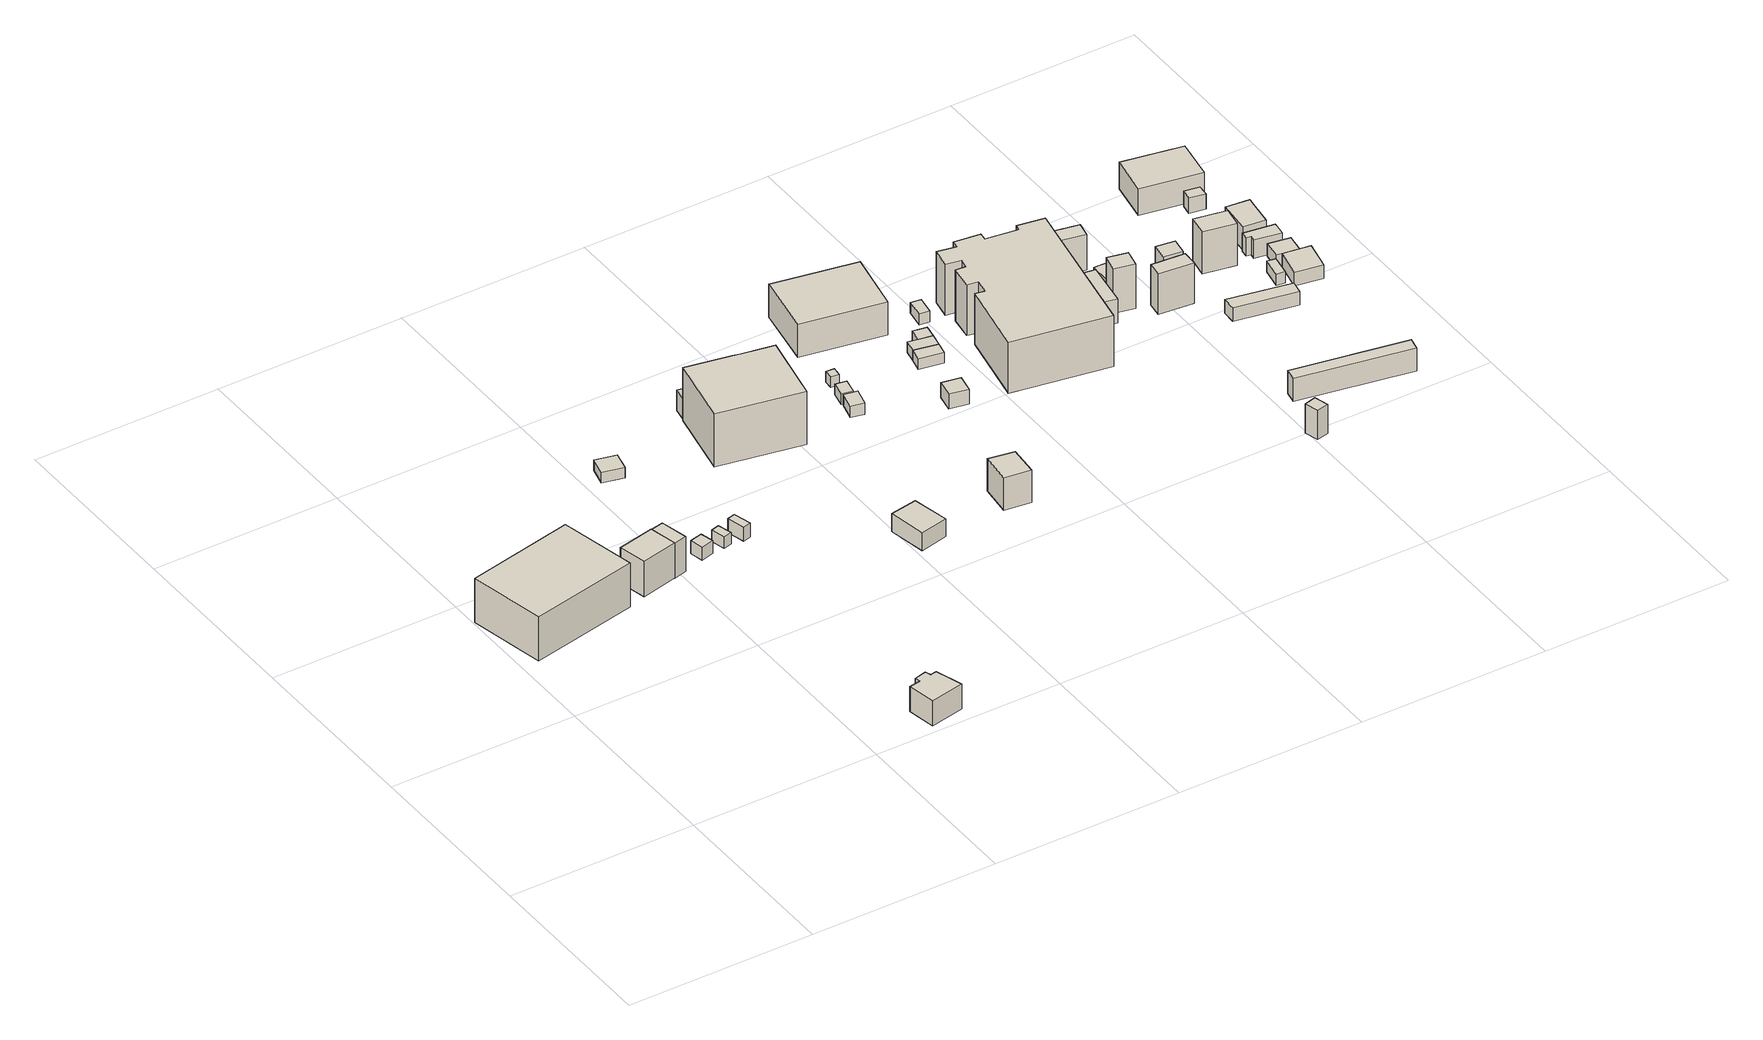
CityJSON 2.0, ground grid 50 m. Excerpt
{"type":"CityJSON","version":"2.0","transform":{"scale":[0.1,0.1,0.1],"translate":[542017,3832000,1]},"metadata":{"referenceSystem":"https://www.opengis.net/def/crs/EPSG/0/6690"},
"CityObjects":{
"building1":{"type":"Building","attributes":{"計測周辺長":100.71,"1/2500図郭":85,"区名":"大正区","町丁目名称":"船町２丁目","街区番号":1,"class":"3002","usage":"441","measuredHeight":12.6,"storeysAboveGround":3,"BuildingDetailAttribute.buildingRoofEdgeArea":615.66,"BuildingDetailAttribute.buildingStructureType":"603","BuildingDetailAttribute.buildingStructureOrgType":"3","BuildingDetailAttribute.detailedUsage":"1520","BuildingDetailAttribute.specifiedBuildingCoverageRate":0.6,"BuildingDetailAttribute.surveyYear":2017,"BuildingTsunamiRiskAttribute.description":"1","BuildingTsunamiRiskAttribute.rank":"2","BuildingTsunamiRiskAttribute.depth":0.95,"BuildingHighTideRiskAttribute.description":"1","BuildingHighTideRiskAttribute.rank":"3","BuildingHighTideRiskAttribute.depth":3.86,"BuildingIDAttribute.prefecture":"27","BuildingIDAttribute.city":"27108"},"geometry":[{"type":"Solid","lod":"1","boundaries":[[[[0,1,2,3]],[[2,4,5,3]],[[1,6,4,2]],[[0,7,6,1]],[[3,5,7,0]],[[4,6,7,5]]]]}]},
"building2":{"type":"Building","attributes":{"計測周辺長":43.49,"1/2500図郭":85,"区名":"大正区","町丁目名称":"船町２丁目","街区番号":1,"class":"3002","usage":"441","measuredHeight":10.1,"storeysAboveGround":3,"BuildingDetailAttribute.buildingRoofEdgeArea":110.5,"BuildingDetailAttribute.buildingStructureType":"610","BuildingDetailAttribute.buildingStructureOrgType":"2","BuildingDetailAttribute.detailedUsage":"1520","BuildingDetailAttribute.specifiedBuildingCoverageRate":0.6,"BuildingDetailAttribute.surveyYear":2017,"BuildingTsunamiRiskAttribute.description":"1","BuildingTsunamiRiskAttribute.rank":"2","BuildingTsunamiRiskAttribute.depth":0.9,"BuildingHighTideRiskAttribute.description":"1","BuildingHighTideRiskAttribute.rank":"3","BuildingHighTideRiskAttribute.depth":3.8,"BuildingIDAttribute.prefecture":"27","BuildingIDAttribute.city":"27108"},"geometry":[{"type":"Solid","lod":"1","boundaries":[[[[8,9,10,11]],[[10,12,13,11]],[[9,14,12,10]],[[8,15,14,9]],[[11,13,15,8]],[[12,14,15,13]]]]}]},
"building3":{"type":"Building","attributes":{"計測周辺長":35.86,"1/2500図郭":85,"区名":"大正区","町丁目名称":"船町２丁目","街区番号":1,"class":"3001","usage":"441","measuredHeight":7,"storeysAboveGround":2,"BuildingDetailAttribute.buildingRoofEdgeArea":72.75,"BuildingDetailAttribute.buildingStructureType":"610","BuildingDetailAttribute.buildingStructureOrgType":"2","BuildingDetailAttribute.detailedUsage":"1520","BuildingDetailAttribute.specifiedBuildingCoverageRate":0.6,"BuildingDetailAttribute.surveyYear":2017,"BuildingTsunamiRiskAttribute.description":"1","BuildingTsunamiRiskAttribute.rank":"2","BuildingTsunamiRiskAttribute.depth":0.69,"BuildingHighTideRiskAttribute.description":"1","BuildingHighTideRiskAttribute.rank":"3","BuildingHighTideRiskAttribute.depth":3.59,"BuildingIDAttribute.prefecture":"27","BuildingIDAttribute.city":"27108"},"geometry":[{"type":"Solid","lod":"1","boundaries":[[[[16,17,18,19,20,21,22,23]],[[22,24,25,23]],[[21,26,24,22]],[[20,27,26,21]],[[19,28,27,20]],[[18,29,28,19]],[[17,30,29,18]],[[16,31,30,17]],[[23,25,31,16]],[[24,26,27,28,29,30,31,25]]]]}]},
"building4":{"type":"Building","attributes":{"計測周辺長":43.49,"1/2500図郭":85,"区名":"大正区","町丁目名称":"船町２丁目","街区番号":1,"class":"3002","usage":"441","measuredHeight":10,"storeysAboveGround":3,"BuildingDetailAttribute.buildingRoofEdgeArea":110.5,"BuildingDetailAttribute.buildingStructureType":"610","BuildingDetailAttribute.buildingStructureOrgType":"2","BuildingDetailAttribute.detailedUsage":"1520","BuildingDetailAttribute.specifiedBuildingCoverageRate":0.6,"BuildingDetailAttribute.surveyYear":2017,"BuildingTsunamiRiskAttribute.description":"1","BuildingTsunamiRiskAttribute.rank":"2","BuildingTsunamiRiskAttribute.depth":0.9,"BuildingHighTideRiskAttribute.description":"1","BuildingHighTideRiskAttribute.rank":"3","BuildingHighTideRiskAttribute.depth":3.8,"BuildingIDAttribute.prefecture":"27","BuildingIDAttribute.city":"27108"},"geometry":[{"type":"Solid","lod":"1","boundaries":[[[[32,33,34,35]],[[34,36,37,35]],[[33,38,36,34]],[[32,39,38,33]],[[35,37,39,32]],[[36,38,39,37]]]]}]},
"building5":{"type":"Building","attributes":{"class":"3001","measuredHeight":3.8,"BuildingDetailAttribute.specifiedBuildingCoverageRate":0.6,"BuildingDetailAttribute.surveyYear":2017,"BuildingTsunamiRiskAttribute.description":"1","BuildingTsunamiRiskAttribute.rank":"2","BuildingTsunamiRiskAttribute.depth":0.94,"BuildingHighTideRiskAttribute.description":"1","BuildingHighTideRiskAttribute.rank":"3","BuildingHighTideRiskAttribute.depth":3.84,"BuildingIDAttribute.prefecture":"27","BuildingIDAttribute.city":"27108"},"geometry":[{"type":"Solid","lod":"1","boundaries":[[[[40,41,42,43]],[[42,44,45,43]],[[41,46,44,42]],[[40,47,46,41]],[[43,45,47,40]],[[44,46,47,45]]]]}]},
"building6":{"type":"Building","attributes":{"class":"3001","measuredHeight":3.2,"BuildingDetailAttribute.specifiedBuildingCoverageRate":0.6,"BuildingDetailAttribute.surveyYear":2017,"BuildingTsunamiRiskAttribute.description":"1","BuildingTsunamiRiskAttribute.rank":"2","BuildingTsunamiRiskAttribute.depth":1.52,"BuildingHighTideRiskAttribute.description":"1","BuildingHighTideRiskAttribute.rank":"3","BuildingHighTideRiskAttribute.depth":4.42,"BuildingIDAttribute.prefecture":"27","BuildingIDAttribute.city":"27108"},"geometry":[{"type":"Solid","lod":"1","boundaries":[[[[48,49,50,51]],[[50,52,53,51]],[[49,54,52,50]],[[48,55,54,49]],[[51,53,55,48]],[[52,54,55,53]]]]}]},
"building7":{"type":"Building","attributes":{"計測周辺長":21.81,"1/2500図郭":85,"区名":"大正区","町丁目名称":"船町１丁目","街区番号":3,"class":"3001","usage":"441","storeysAboveGround":1,"BuildingDetailAttribute.buildingRoofEdgeArea":29.64,"BuildingDetailAttribute.buildingStructureType":"610","BuildingDetailAttribute.buildingStructureOrgType":"2","BuildingDetailAttribute.detailedUsage":"1520","BuildingDetailAttribute.specifiedBuildingCoverageRate":0.6,"BuildingDetailAttribute.surveyYear":2017,"BuildingTsunamiRiskAttribute.description":"1","BuildingTsunamiRiskAttribute.rank":"2","BuildingTsunamiRiskAttribute.depth":1.57,"BuildingHighTideRiskAttribute.description":"1","BuildingHighTideRiskAttribute.rank":"3","BuildingHighTideRiskAttribute.depth":4.47,"BuildingIDAttribute.prefecture":"27","BuildingIDAttribute.city":"27108"},"geometry":[{"type":"Solid","lod":"1","boundaries":[[[[56,57,58,59]],[[58,60,61,59]],[[57,62,60,58]],[[56,63,62,57]],[[59,61,63,56]],[[60,62,63,61]]]]}]},
"building8":{"type":"Building","attributes":{"計測周辺長":14.38,"1/2500図郭":85,"区名":"大正区","町丁目名称":"船町２丁目","街区番号":1,"class":"3003","usage":"441","measuredHeight":4,"storeysAboveGround":2,"BuildingDetailAttribute.buildingRoofEdgeArea":11.02,"BuildingDetailAttribute.buildingStructureType":"610","BuildingDetailAttribute.buildingStructureOrgType":"2","BuildingDetailAttribute.detailedUsage":"1520","BuildingDetailAttribute.specifiedBuildingCoverageRate":0.6,"BuildingDetailAttribute.surveyYear":2017,"BuildingTsunamiRiskAttribute.description":"1","BuildingTsunamiRiskAttribute.rank":"2","BuildingTsunamiRiskAttribute.depth":1.78,"BuildingHighTideRiskAttribute.description":"1","BuildingHighTideRiskAttribute.rank":"3","BuildingHighTideRiskAttribute.depth":4.67,"BuildingIDAttribute.prefecture":"27","BuildingIDAttribute.city":"27108"},"geometry":[{"type":"Solid","lod":"1","boundaries":[[[[64,65,66,67]],[[66,68,69,67]],[[65,70,68,66]],[[64,71,70,65]],[[67,69,71,64]],[[68,70,71,69]]]]}]},
"building9":{"type":"Building","attributes":{"計測周辺長":35.11,"1/2500図郭":85,"区名":"大正区","町丁目名称":"船町２丁目","街区番号":1,"class":"3001","usage":"441","measuredHeight":5,"storeysAboveGround":1,"BuildingDetailAttribute.buildingRoofEdgeArea":75.41,"BuildingDetailAttribute.buildingStructureType":"610","BuildingDetailAttribute.buildingStructureOrgType":"2","BuildingDetailAttribute.detailedUsage":"1520","BuildingDetailAttribute.specifiedBuildingCoverageRate":0.6,"BuildingDetailAttribute.surveyYear":2017,"BuildingTsunamiRiskAttribute.description":"1","BuildingTsunamiRiskAttribute.rank":"2","BuildingTsunamiRiskAttribute.depth":0.79,"BuildingHighTideRiskAttribute.description":"1","BuildingHighTideRiskAttribute.rank":"3","BuildingHighTideRiskAttribute.depth":3.69,"BuildingIDAttribute.prefecture":"27","BuildingIDAttribute.city":"27108"},"geometry":[{"type":"Solid","lod":"1","boundaries":[[[[72,73,74,75]],[[74,76,77,75]],[[73,78,76,74]],[[72,79,78,73]],[[75,77,79,72]],[[76,78,79,77]]]]}]},
"building10":{"type":"Building","attributes":{"計測周辺長":84.42,"1/2500図郭":85,"区名":"大正区","町丁目名称":"船町１丁目","街区番号":3,"class":"3002","usage":"441","measuredHeight":15.1,"storeysAboveGround":3,"BuildingDetailAttribute.buildingRoofEdgeArea":442.01,"BuildingDetailAttribute.buildingStructureType":"610","BuildingDetailAttribute.buildingStructureOrgType":"2","BuildingDetailAttribute.detailedUsage":"1520","BuildingDetailAttribute.specifiedBuildingCoverageRate":0.6,"BuildingDetailAttribute.surveyYear":2017,"BuildingTsunamiRiskAttribute.description":"1","BuildingTsunamiRiskAttribute.rank":"2","BuildingTsunamiRiskAttribute.depth":1.78,"BuildingHighTideRiskAttribute.description":"1","BuildingHighTideRiskAttribute.rank":"3","BuildingHighTideRiskAttribute.depth":4.69,"BuildingIDAttribute.prefecture":"27","BuildingIDAttribute.city":"27108"},"geometry":[{"type":"Solid","lod":"1","boundaries":[[[[80,81,82,83,84,85,86]],[[85,87,88,86]],[[84,89,87,85]],[[83,90,89,84]],[[82,91,90,83]],[[81,92,91,82]],[[80,93,92,81]],[[86,88,93,80]],[[87,89,90,91,92,93,88]]]]}]},
"building11":{"type":"Building","attributes":{"class":"3001","measuredHeight":5.9,"BuildingDetailAttribute.specifiedBuildingCoverageRate":0.6,"BuildingDetailAttribute.surveyYear":2017,"BuildingTsunamiRiskAttribute.description":"1","BuildingTsunamiRiskAttribute.rank":"2","BuildingTsunamiRiskAttribute.depth":1.78,"BuildingHighTideRiskAttribute.description":"1","BuildingHighTideRiskAttribute.rank":"3","BuildingHighTideRiskAttribute.depth":4.69,"BuildingIDAttribute.prefecture":"27","BuildingIDAttribute.city":"27108"},"geometry":[{"type":"Solid","lod":"1","boundaries":[[[[94,95,96,97]],[[96,98,99,97]],[[95,100,98,96]],[[94,101,100,95]],[[97,99,101,94]],[[98,100,101,99]]]]}]},
"building12":{"type":"Building","attributes":{"class":"3001","measuredHeight":11.5,"BuildingDetailAttribute.specifiedBuildingCoverageRate":0.6,"BuildingDetailAttribute.surveyYear":2017,"BuildingTsunamiRiskAttribute.description":"1","BuildingTsunamiRiskAttribute.rank":"2","BuildingTsunamiRiskAttribute.depth":1.71,"BuildingHighTideRiskAttribute.description":"1","BuildingHighTideRiskAttribute.rank":"3","BuildingHighTideRiskAttribute.depth":4.61,"BuildingIDAttribute.prefecture":"27","BuildingIDAttribute.city":"27108"},"geometry":[{"type":"Solid","lod":"1","boundaries":[[[[102,103,104,105]],[[104,106,107,105]],[[103,108,106,104]],[[102,109,108,103]],[[105,107,109,102]],[[106,108,109,107]]]]}]},
"building13":{"type":"Building","attributes":{"計測周辺長":30.28,"1/2500図郭":85,"区名":"大正区","町丁目名称":"船町２丁目","街区番号":1,"class":"3001","usage":"441","measuredHeight":9.2,"storeysAboveGround":1,"BuildingDetailAttribute.buildingRoofEdgeArea":56.84,"BuildingDetailAttribute.buildingStructureType":"610","BuildingDetailAttribute.buildingStructureOrgType":"2","BuildingDetailAttribute.detailedUsage":"1520","BuildingDetailAttribute.specifiedBuildingCoverageRate":0.6,"BuildingDetailAttribute.surveyYear":2017,"BuildingTsunamiRiskAttribute.description":"1","BuildingTsunamiRiskAttribute.rank":"2","BuildingTsunamiRiskAttribute.depth":1,"BuildingHighTideRiskAttribute.description":"1","BuildingHighTideRiskAttribute.rank":"3","BuildingHighTideRiskAttribute.depth":3.85,"BuildingIDAttribute.prefecture":"27","BuildingIDAttribute.city":"27108"},"geometry":[{"type":"Solid","lod":"1","boundaries":[[[[110,111,112,113]],[[112,114,115,113]],[[111,116,114,112]],[[110,117,116,111]],[[113,115,117,110]],[[114,116,117,115]]]]}]},
"building14":{"type":"Building","attributes":{"計測周辺長":16.98,"1/2500図郭":85,"区名":"大正区","町丁目名称":"船町１丁目","街区番号":3,"class":"3001","usage":"441","measuredHeight":3.2,"storeysAboveGround":1,"BuildingDetailAttribute.buildingRoofEdgeArea":17.56,"BuildingDetailAttribute.buildingStructureType":"610","BuildingDetailAttribute.buildingStructureOrgType":"2","BuildingDetailAttribute.detailedUsage":"1520","BuildingDetailAttribute.specifiedBuildingCoverageRate":0.6,"BuildingDetailAttribute.surveyYear":2017,"BuildingTsunamiRiskAttribute.description":"1","BuildingTsunamiRiskAttribute.rank":"2","BuildingTsunamiRiskAttribute.depth":1.56,"BuildingHighTideRiskAttribute.description":"1","BuildingHighTideRiskAttribute.rank":"3","BuildingHighTideRiskAttribute.depth":4.46,"BuildingIDAttribute.prefecture":"27","BuildingIDAttribute.city":"27108"},"geometry":[{"type":"Solid","lod":"1","boundaries":[[[[118,119,120,121]],[[120,122,123,121]],[[119,124,122,120]],[[118,125,124,119]],[[121,123,125,118]],[[122,124,125,123]]]]}]},
"building15":{"type":"Building","attributes":{"計測周辺長":14.22,"1/2500図郭":85,"区名":"大正区","町丁目名称":"船町１丁目","街区番号":3,"class":"3001","usage":"441","storeysAboveGround":1,"BuildingDetailAttribute.buildingRoofEdgeArea":12.38,"BuildingDetailAttribute.buildingStructureType":"610","BuildingDetailAttribute.buildingStructureOrgType":"2","BuildingDetailAttribute.detailedUsage":"1520","BuildingDetailAttribute.specifiedBuildingCoverageRate":0.6,"BuildingDetailAttribute.surveyYear":2017,"BuildingTsunamiRiskAttribute.description":"1","BuildingTsunamiRiskAttribute.rank":"2","BuildingTsunamiRiskAttribute.depth":1.52,"BuildingHighTideRiskAttribute.description":"1","BuildingHighTideRiskAttribute.rank":"3","BuildingHighTideRiskAttribute.depth":4.42,"BuildingIDAttribute.prefecture":"27","BuildingIDAttribute.city":"27108"},"geometry":[{"type":"Solid","lod":"1","boundaries":[[[[126,127,128,129]],[[128,130,131,129]],[[127,132,130,128]],[[126,133,132,127]],[[129,131,133,126]],[[130,132,133,131]]]]}]},
"building16":{"type":"Building","attributes":{"class":"3001","BuildingDetailAttribute.specifiedBuildingCoverageRate":0.6,"BuildingDetailAttribute.surveyYear":2017,"BuildingTsunamiRiskAttribute.description":"1","BuildingTsunamiRiskAttribute.rank":"2","BuildingTsunamiRiskAttribute.depth":1.33,"BuildingHighTideRiskAttribute.description":"1","BuildingHighTideRiskAttribute.rank":"3","BuildingHighTideRiskAttribute.depth":4.22,"BuildingIDAttribute.prefecture":"27","BuildingIDAttribute.city":"27108"},"geometry":[{"type":"Solid","lod":"1","boundaries":[[[[134,135,136,137]],[[136,138,139,137]],[[135,140,138,136]],[[134,141,140,135]],[[137,139,141,134]],[[138,140,141,139]]]]}]},
"building17":{"type":"Building","attributes":{"計測周辺長":19.91,"1/2500図郭":85,"区名":"大正区","町丁目名称":"船町１丁目","街区番号":3,"class":"3001","usage":"441","measuredHeight":4.2,"storeysAboveGround":1,"BuildingDetailAttribute.buildingRoofEdgeArea":24.75,"BuildingDetailAttribute.buildingStructureType":"610","BuildingDetailAttribute.buildingStructureOrgType":"2","BuildingDetailAttribute.detailedUsage":"1520","BuildingDetailAttribute.specifiedBuildingCoverageRate":0.6,"BuildingDetailAttribute.surveyYear":2017,"BuildingTsunamiRiskAttribute.description":"1","BuildingTsunamiRiskAttribute.rank":"2","BuildingTsunamiRiskAttribute.depth":1.75,"BuildingHighTideRiskAttribute.description":"1","BuildingHighTideRiskAttribute.rank":"3","BuildingHighTideRiskAttribute.depth":4.65,"BuildingIDAttribute.prefecture":"27","BuildingIDAttribute.city":"27108"},"geometry":[{"type":"Solid","lod":"1","boundaries":[[[[142,143,144,145]],[[144,146,147,145]],[[143,148,146,144]],[[142,149,148,143]],[[145,147,149,142]],[[146,148,149,147]]]]}]},
"building18":{"type":"Building","attributes":{"計測周辺長":78.65,"1/2500図郭":85,"区名":"大正区","町丁目名称":"船町１丁目","街区番号":3,"class":"3001","usage":"441","measuredHeight":9.4,"storeysAboveGround":2,"BuildingDetailAttribute.buildingRoofEdgeArea":378.34,"BuildingDetailAttribute.buildingStructureType":"610","BuildingDetailAttribute.buildingStructureOrgType":"2","BuildingDetailAttribute.detailedUsage":"1520","BuildingDetailAttribute.specifiedBuildingCoverageRate":0.6,"BuildingDetailAttribute.surveyYear":2017,"BuildingTsunamiRiskAttribute.description":"1","BuildingTsunamiRiskAttribute.rank":"2","BuildingTsunamiRiskAttribute.depth":1.7,"BuildingHighTideRiskAttribute.description":"1","BuildingHighTideRiskAttribute.rank":"3","BuildingHighTideRiskAttribute.depth":4.59,"BuildingIDAttribute.prefecture":"27","BuildingIDAttribute.city":"27108"},"geometry":[{"type":"Solid","lod":"1","boundaries":[[[[150,151,152,153]],[[152,154,155,153]],[[151,156,154,152]],[[150,157,156,151]],[[153,155,157,150]],[[154,156,157,155]]]]}]},
"building19":{"type":"Building","attributes":{"計測周辺長":34.99,"1/2500図郭":85,"区名":"大正区","町丁目名称":"船町１丁目","街区番号":3,"class":"3001","usage":"441","storeysAboveGround":1,"BuildingDetailAttribute.buildingRoofEdgeArea":60.88,"BuildingDetailAttribute.buildingStructureType":"610","BuildingDetailAttribute.buildingStructureOrgType":"2","BuildingDetailAttribute.detailedUsage":"1520","BuildingDetailAttribute.specifiedBuildingCoverageRate":0.6,"BuildingDetailAttribute.surveyYear":2017,"BuildingTsunamiRiskAttribute.description":"1","BuildingTsunamiRiskAttribute.rank":"2","BuildingTsunamiRiskAttribute.depth":1.41,"BuildingHighTideRiskAttribute.description":"1","BuildingHighTideRiskAttribute.rank":"3","BuildingHighTideRiskAttribute.depth":4.3,"BuildingIDAttribute.prefecture":"27","BuildingIDAttribute.city":"27108"},"geometry":[{"type":"Solid","lod":"1","boundaries":[[[[158,159,160,161]],[[160,162,163,161]],[[159,164,162,160]],[[158,165,164,159]],[[161,163,165,158]],[[162,164,165,163]]]]}]},
"building20":{"type":"Building","attributes":{"計測周辺長":34.99,"1/2500図郭":85,"区名":"大正区","町丁目名称":"船町１丁目","街区番号":3,"class":"3001","usage":"441","storeysAboveGround":1,"BuildingDetailAttribute.buildingRoofEdgeArea":60.88,"BuildingDetailAttribute.buildingStructureType":"610","BuildingDetailAttribute.buildingStructureOrgType":"2","BuildingDetailAttribute.detailedUsage":"1520","BuildingDetailAttribute.specifiedBuildingCoverageRate":0.6,"BuildingDetailAttribute.surveyYear":2017,"BuildingTsunamiRiskAttribute.description":"1","BuildingTsunamiRiskAttribute.rank":"2","BuildingTsunamiRiskAttribute.depth":1.41,"BuildingHighTideRiskAttribute.description":"1","BuildingHighTideRiskAttribute.rank":"3","BuildingHighTideRiskAttribute.depth":4.3,"BuildingIDAttribute.prefecture":"27","BuildingIDAttribute.city":"27108"},"geometry":[{"type":"Solid","lod":"1","boundaries":[[[[158,161,166,167,168]],[[167,169,170,168]],[[166,171,169,167]],[[161,163,171,166]],[[158,165,163,161]],[[168,170,165,158]],[[169,171,163,165,170]]]]}]},
"building21":{"type":"Building","attributes":{"計測周辺長":34.99,"1/2500図郭":85,"区名":"大正区","町丁目名称":"船町１丁目","街区番号":3,"class":"3001","usage":"441","storeysAboveGround":1,"BuildingDetailAttribute.buildingRoofEdgeArea":60.88,"BuildingDetailAttribute.buildingStructureType":"610","BuildingDetailAttribute.buildingStructureOrgType":"2","BuildingDetailAttribute.detailedUsage":"1520","BuildingDetailAttribute.specifiedBuildingCoverageRate":0.6,"BuildingDetailAttribute.surveyYear":2017,"BuildingTsunamiRiskAttribute.description":"1","BuildingTsunamiRiskAttribute.rank":"2","BuildingTsunamiRiskAttribute.depth":1.41,"BuildingHighTideRiskAttribute.description":"1","BuildingHighTideRiskAttribute.rank":"3","BuildingHighTideRiskAttribute.depth":4.3,"BuildingIDAttribute.prefecture":"27","BuildingIDAttribute.city":"27108"},"geometry":[{"type":"Solid","lod":"1","boundaries":[[[[172,173,168,167]],[[168,170,169,167]],[[173,174,170,168]],[[172,175,174,173]],[[167,169,175,172]],[[170,174,175,169]]]]}]},
"building22":{"type":"Building","attributes":{"計測周辺長":15.36,"1/2500図郭":85,"区名":"大正区","町丁目名称":"船町１丁目","街区番号":3,"class":"3001","usage":"441","measuredHeight":3.1,"storeysAboveGround":1,"BuildingDetailAttribute.buildingRoofEdgeArea":13.55,"BuildingDetailAttribute.buildingStructureType":"610","BuildingDetailAttribute.buildingStructureOrgType":"2","BuildingDetailAttribute.detailedUsage":"1520","BuildingDetailAttribute.specifiedBuildingCoverageRate":0.6,"BuildingDetailAttribute.surveyYear":2017,"BuildingTsunamiRiskAttribute.description":"1","BuildingTsunamiRiskAttribute.rank":"2","BuildingTsunamiRiskAttribute.depth":1.55,"BuildingHighTideRiskAttribute.description":"1","BuildingHighTideRiskAttribute.rank":"3","BuildingHighTideRiskAttribute.depth":4.44,"BuildingIDAttribute.prefecture":"27","BuildingIDAttribute.city":"27108"},"geometry":[{"type":"Solid","lod":"1","boundaries":[[[[176,177,178,179]],[[178,180,181,179]],[[177,182,180,178]],[[176,183,182,177]],[[179,181,183,176]],[[180,182,183,181]]]]}]},
"building23":{"type":"Building","attributes":{"計測周辺長":151.18,"1/2500図郭":85,"区名":"大正区","町丁目名称":"船町１丁目","街区番号":3,"class":"3001","usage":"441","measuredHeight":14.5,"storeysAboveGround":3,"BuildingDetailAttribute.buildingRoofEdgeArea":1040.16,"BuildingDetailAttribute.buildingStructureType":"610","BuildingDetailAttribute.buildingStructureOrgType":"2","BuildingDetailAttribute.detailedUsage":"1520","BuildingDetailAttribute.specifiedBuildingCoverageRate":0.6,"BuildingDetailAttribute.surveyYear":2017,"BuildingTsunamiRiskAttribute.description":"1","BuildingTsunamiRiskAttribute.rank":"2","BuildingTsunamiRiskAttribute.depth":1.74,"BuildingHighTideRiskAttribute.description":"1","BuildingHighTideRiskAttribute.rank":"3","BuildingHighTideRiskAttribute.depth":4.72,"BuildingIDAttribute.prefecture":"27","BuildingIDAttribute.city":"27108"},"geometry":[{"type":"Solid","lod":"1","boundaries":[[[[184,185,186,187,188,189,190,191,192,193,194,195,196,197,198,199,200,201]],[[200,202,203,201]],[[199,204,202,200]],[[198,205,204,199]],[[197,206,205,198]],[[196,207,206,197]],[[195,208,207,196]],[[194,209,208,195]],[[193,210,209,194]],[[192,211,210,193]],[[191,212,211,192]],[[190,213,212,191]],[[189,214,213,190]],[[188,215,214,189]],[[187,216,215,188]],[[186,217,216,187]],[[185,218,217,186]],[[184,219,218,185]],[[201,203,219,184]],[[202,204,205,206,207,208,209,210,211,212,213,214,215,216,217,218,219,203]]]]}]},
"building24":{"type":"Building","attributes":{"計測周辺長":14.43,"1/2500図郭":85,"区名":"大正区","町丁目名称":"船町２丁目","街区番号":1,"class":"3001","usage":"441","measuredHeight":8.3,"storeysAboveGround":1,"BuildingDetailAttribute.buildingRoofEdgeArea":12.94,"BuildingDetailAttribute.buildingStructureType":"610","BuildingDetailAttribute.buildingStructureOrgType":"2","BuildingDetailAttribute.detailedUsage":"1520","BuildingDetailAttribute.specifiedBuildingCoverageRate":0.6,"BuildingDetailAttribute.surveyYear":2017,"BuildingTsunamiRiskAttribute.description":"1","BuildingTsunamiRiskAttribute.rank":"2","BuildingTsunamiRiskAttribute.depth":0.87,"BuildingHighTideRiskAttribute.description":"1","BuildingHighTideRiskAttribute.rank":"3","BuildingHighTideRiskAttribute.depth":3.76,"BuildingIDAttribute.prefecture":"27","BuildingIDAttribute.city":"27108"},"geometry":[{"type":"Solid","lod":"1","boundaries":[[[[220,221,222,223]],[[222,224,225,223]],[[221,226,224,222]],[[220,227,226,221]],[[223,225,227,220]],[[224,226,227,225]]]]}]},
"building25":{"type":"Building","attributes":{"計測周辺長":36.82,"1/2500図郭":85,"区名":"大正区","町丁目名称":"船町１丁目","街区番号":3,"class":"3001","usage":"441","measuredHeight":6.8,"storeysAboveGround":1,"BuildingDetailAttribute.buildingRoofEdgeArea":72.97,"BuildingDetailAttribute.buildingStructureType":"610","BuildingDetailAttribute.buildingStructureOrgType":"2","BuildingDetailAttribute.detailedUsage":"1520","BuildingDetailAttribute.specifiedBuildingCoverageRate":0.6,"BuildingDetailAttribute.surveyYear":2017,"BuildingTsunamiRiskAttribute.description":"1","BuildingTsunamiRiskAttribute.rank":"2","BuildingTsunamiRiskAttribute.depth":1.67,"BuildingHighTideRiskAttribute.description":"1","BuildingHighTideRiskAttribute.rank":"3","BuildingHighTideRiskAttribute.depth":4.57,"BuildingIDAttribute.prefecture":"27","BuildingIDAttribute.city":"27108"},"geometry":[{"type":"Solid","lod":"1","boundaries":[[[[228,229,230,231,232,233]],[[232,234,235,233]],[[231,236,234,232]],[[230,237,236,231]],[[229,238,237,230]],[[228,239,238,229]],[[233,235,239,228]],[[234,236,237,238,239,235]]]]}]},
"building26":{"type":"Building","attributes":{"class":"3001","measuredHeight":12.7,"BuildingDetailAttribute.specifiedBuildingCoverageRate":0.6,"BuildingDetailAttribute.surveyYear":2017,"BuildingTsunamiRiskAttribute.description":"1","BuildingTsunamiRiskAttribute.rank":"2","BuildingTsunamiRiskAttribute.depth":1.56,"BuildingHighTideRiskAttribute.description":"1","BuildingHighTideRiskAttribute.rank":"3","BuildingHighTideRiskAttribute.depth":4.45,"BuildingIDAttribute.prefecture":"27","BuildingIDAttribute.city":"27108"},"geometry":[{"type":"Solid","lod":"1","boundaries":[[[[240,241,242,243]],[[242,244,245,243]],[[241,246,244,242]],[[240,247,246,241]],[[243,245,247,240]],[[244,246,247,245]]]]}]},
"building27":{"type":"Building","attributes":{"計測周辺長":22.76,"1/2500図郭":85,"区名":"大正区","町丁目名称":"船町１丁目","街区番号":3,"class":"3001","usage":"441","measuredHeight":10.3,"storeysAboveGround":1,"BuildingDetailAttribute.buildingRoofEdgeArea":29.81,"BuildingDetailAttribute.buildingStructureType":"610","BuildingDetailAttribute.buildingStructureOrgType":"2","BuildingDetailAttribute.detailedUsage":"1520","BuildingDetailAttribute.specifiedBuildingCoverageRate":0.6,"BuildingDetailAttribute.surveyYear":2017,"BuildingTsunamiRiskAttribute.description":"1","BuildingTsunamiRiskAttribute.rank":"2","BuildingTsunamiRiskAttribute.depth":1.6,"BuildingHighTideRiskAttribute.description":"1","BuildingHighTideRiskAttribute.rank":"3","BuildingHighTideRiskAttribute.depth":4.5,"BuildingIDAttribute.prefecture":"27","BuildingIDAttribute.city":"27108"},"geometry":[{"type":"Solid","lod":"1","boundaries":[[[[248,249,250,251]],[[250,252,253,251]],[[249,254,252,250]],[[248,255,254,249]],[[251,253,255,248]],[[252,254,255,253]]]]}]},
"building28":{"type":"Building","attributes":{"計測周辺長":21.36,"1/2500図郭":85,"区名":"大正区","町丁目名称":"船町１丁目","街区番号":3,"class":"3001","usage":"441","measuredHeight":4.3,"storeysAboveGround":1,"BuildingDetailAttribute.buildingRoofEdgeArea":29.06,"BuildingDetailAttribute.buildingStructureType":"610","BuildingDetailAttribute.buildingStructureOrgType":"2","BuildingDetailAttribute.detailedUsage":"1520","BuildingDetailAttribute.specifiedBuildingCoverageRate":0.6,"BuildingDetailAttribute.surveyYear":2017,"BuildingTsunamiRiskAttribute.description":"1","BuildingTsunamiRiskAttribute.rank":"2","BuildingTsunamiRiskAttribute.depth":1.57,"BuildingHighTideRiskAttribute.description":"1","BuildingHighTideRiskAttribute.rank":"3","BuildingHighTideRiskAttribute.depth":4.46,"BuildingIDAttribute.prefecture":"27","BuildingIDAttribute.city":"27108"},"geometry":[{"type":"Solid","lod":"1","boundaries":[[[[256,257,258,259,260,261]],[[260,262,263,261]],[[259,264,262,260]],[[258,265,264,259]],[[257,266,265,258]],[[256,267,266,257]],[[261,263,267,256]],[[262,264,265,266,267,263]]]]}]},
"building29":{"type":"Building","attributes":{"計測周辺長":26.62,"1/2500図郭":85,"区名":"大正区","町丁目名称":"船町１丁目","街区番号":3,"class":"3001","usage":"441","measuredHeight":11.5,"storeysAboveGround":1,"BuildingDetailAttribute.buildingRoofEdgeArea":37.97,"BuildingDetailAttribute.buildingStructureType":"610","BuildingDetailAttribute.buildingStructureOrgType":"2","BuildingDetailAttribute.detailedUsage":"1520","BuildingDetailAttribute.specifiedBuildingCoverageRate":0.6,"BuildingDetailAttribute.surveyYear":2017,"BuildingTsunamiRiskAttribute.description":"1","BuildingTsunamiRiskAttribute.rank":"2","BuildingTsunamiRiskAttribute.depth":1.52,"BuildingHighTideRiskAttribute.description":"1","BuildingHighTideRiskAttribute.rank":"3","BuildingHighTideRiskAttribute.depth":4.41,"BuildingIDAttribute.prefecture":"27","BuildingIDAttribute.city":"27108"},"geometry":[{"type":"Solid","lod":"1","boundaries":[[[[268,269,270,271]],[[270,272,273,271]],[[269,274,272,270]],[[268,275,274,269]],[[271,273,275,268]],[[272,274,275,273]]]]}]},
"building30":{"type":"Building","attributes":{"計測周辺長":68.11,"1/2500図郭":85,"区名":"大正区","町丁目名称":"船町２丁目","街区番号":1,"class":"3001","usage":"441","measuredHeight":6.6,"storeysAboveGround":2,"BuildingDetailAttribute.buildingRoofEdgeArea":105.1,"BuildingDetailAttribute.buildingStructureType":"610","BuildingDetailAttribute.buildingStructureOrgType":"2","BuildingDetailAttribute.detailedUsage":"1520","BuildingDetailAttribute.specifiedBuildingCoverageRate":0.6,"BuildingDetailAttribute.surveyYear":2017,"BuildingTsunamiRiskAttribute.description":"1","BuildingTsunamiRiskAttribute.rank":"2","BuildingTsunamiRiskAttribute.depth":1.85,"BuildingHighTideRiskAttribute.description":"1","BuildingHighTideRiskAttribute.rank":"3","BuildingHighTideRiskAttribute.depth":4.75,"BuildingIDAttribute.prefecture":"27","BuildingIDAttribute.city":"27108"},"geometry":[{"type":"Solid","lod":"1","boundaries":[[[[276,277,278,279]],[[278,280,281,279]],[[277,282,280,278]],[[276,283,282,277]],[[279,281,283,276]],[[280,282,283,281]]]]}]},
"building31":{"type":"Building","attributes":{"計測周辺長":18.74,"1/2500図郭":85,"区名":"大正区","町丁目名称":"船町１丁目","街区番号":3,"class":"3001","usage":"441","measuredHeight":10.6,"storeysAboveGround":1,"BuildingDetailAttribute.buildingRoofEdgeArea":21.81,"BuildingDetailAttribute.buildingStructureType":"610","BuildingDetailAttribute.buildingStructureOrgType":"2","BuildingDetailAttribute.detailedUsage":"1520","BuildingDetailAttribute.specifiedBuildingCoverageRate":0.6,"BuildingDetailAttribute.surveyYear":2017,"BuildingTsunamiRiskAttribute.description":"1","BuildingTsunamiRiskAttribute.rank":"2","BuildingTsunamiRiskAttribute.depth":1.46,"BuildingHighTideRiskAttribute.description":"1","BuildingHighTideRiskAttribute.rank":"3","BuildingHighTideRiskAttribute.depth":4.34,"BuildingIDAttribute.prefecture":"27","BuildingIDAttribute.city":"27108"},"geometry":[{"type":"Solid","lod":"1","boundaries":[[[[284,285,286,287]],[[286,288,289,287]],[[285,290,288,286]],[[284,291,290,285]],[[287,289,291,284]],[[288,290,291,289]]]]}]},
"building32":{"type":"Building","attributes":{"計測周辺長":41.02,"1/2500図郭":85,"区名":"大正区","町丁目名称":"船町１丁目","街区番号":3,"class":"3001","usage":"441","measuredHeight":3.9,"storeysAboveGround":1,"BuildingDetailAttribute.buildingRoofEdgeArea":61.5,"BuildingDetailAttribute.buildingStructureType":"610","BuildingDetailAttribute.buildingStructureOrgType":"2","BuildingDetailAttribute.detailedUsage":"1520","BuildingDetailAttribute.specifiedBuildingCoverageRate":0.6,"BuildingDetailAttribute.surveyYear":2017,"BuildingTsunamiRiskAttribute.description":"1","BuildingTsunamiRiskAttribute.rank":"2","BuildingTsunamiRiskAttribute.depth":1.48,"BuildingHighTideRiskAttribute.description":"1","BuildingHighTideRiskAttribute.rank":"3","BuildingHighTideRiskAttribute.depth":4.37,"BuildingIDAttribute.prefecture":"27","BuildingIDAttribute.city":"27108"},"geometry":[{"type":"Solid","lod":"1","boundaries":[[[[292,293,294,295]],[[294,296,297,295]],[[293,298,296,294]],[[292,299,298,293]],[[295,297,299,292]],[[296,298,299,297]]]]}]},
"building33":{"type":"Building","attributes":{"計測周辺長":28.54,"1/2500図郭":85,"区名":"大正区","町丁目名称":"船町１丁目","街区番号":3,"class":"3001","usage":"441","measuredHeight":12,"storeysAboveGround":1,"BuildingDetailAttribute.buildingRoofEdgeArea":48.5,"BuildingDetailAttribute.buildingStructureType":"610","BuildingDetailAttribute.buildingStructureOrgType":"2","BuildingDetailAttribute.detailedUsage":"1520","BuildingDetailAttribute.specifiedBuildingCoverageRate":0.6,"BuildingDetailAttribute.surveyYear":2017,"BuildingTsunamiRiskAttribute.description":"1","BuildingTsunamiRiskAttribute.rank":"2","BuildingTsunamiRiskAttribute.depth":1.39,"BuildingHighTideRiskAttribute.description":"1","BuildingHighTideRiskAttribute.rank":"3","BuildingHighTideRiskAttribute.depth":4.27,"BuildingIDAttribute.prefecture":"27","BuildingIDAttribute.city":"27108"},"geometry":[{"type":"Solid","lod":"1","boundaries":[[[[300,301,302,303]],[[302,304,305,303]],[[301,306,304,302]],[[300,307,306,301]],[[303,305,307,300]],[[304,306,307,305]]]]}]},
"building34":{"type":"Building","attributes":{"計測周辺長":15.5,"1/2500図郭":85,"区名":"大正区","町丁目名称":"船町１丁目","街区番号":3,"class":"3001","usage":"441","measuredHeight":3.2,"storeysAboveGround":1,"BuildingDetailAttribute.buildingRoofEdgeArea":12.47,"BuildingDetailAttribute.buildingStructureType":"610","BuildingDetailAttribute.buildingStructureOrgType":"2","BuildingDetailAttribute.detailedUsage":"1520","BuildingDetailAttribute.specifiedBuildingCoverageRate":0.6,"BuildingDetailAttribute.surveyYear":2017,"BuildingTsunamiRiskAttribute.description":"1","BuildingTsunamiRiskAttribute.rank":"2","BuildingTsunamiRiskAttribute.depth":1.44,"BuildingHighTideRiskAttribute.description":"1","BuildingHighTideRiskAttribute.rank":"3","BuildingHighTideRiskAttribute.depth":4.33,"BuildingIDAttribute.prefecture":"27","BuildingIDAttribute.city":"27108"},"geometry":[{"type":"Solid","lod":"1","boundaries":[[[[308,309,310,311]],[[310,312,313,311]],[[309,314,312,310]],[[308,315,314,309]],[[311,313,315,308]],[[312,314,315,313]]]]}]},
"building35":{"type":"Building","attributes":{"計測周辺長":30.6,"1/2500図郭":85,"区名":"大正区","町丁目名称":"船町１丁目","街区番号":3,"class":"3001","usage":"441","measuredHeight":3.9,"storeysAboveGround":1,"BuildingDetailAttribute.buildingRoofEdgeArea":58.38,"BuildingDetailAttribute.buildingStructureType":"610","BuildingDetailAttribute.buildingStructureOrgType":"2","BuildingDetailAttribute.detailedUsage":"1520","BuildingDetailAttribute.specifiedBuildingCoverageRate":0.6,"BuildingDetailAttribute.surveyYear":2017,"BuildingTsunamiRiskAttribute.description":"1","BuildingTsunamiRiskAttribute.rank":"2","BuildingTsunamiRiskAttribute.depth":1.56,"BuildingHighTideRiskAttribute.description":"1","BuildingHighTideRiskAttribute.rank":"3","BuildingHighTideRiskAttribute.depth":4.45,"BuildingIDAttribute.prefecture":"27","BuildingIDAttribute.city":"27108"},"geometry":[{"type":"Solid","lod":"1","boundaries":[[[[316,317,318,319]],[[318,320,321,319]],[[317,322,320,318]],[[316,323,322,317]],[[319,321,323,316]],[[320,322,323,321]]]]}]},
"building36":{"type":"Building","attributes":{"計測周辺長":24.05,"1/2500図郭":85,"区名":"大正区","町丁目名称":"船町１丁目","街区番号":3,"class":"3001","usage":"441","measuredHeight":5.2,"storeysAboveGround":1,"BuildingDetailAttribute.buildingRoofEdgeArea":28.69,"BuildingDetailAttribute.buildingStructureType":"610","BuildingDetailAttribute.buildingStructureOrgType":"2","BuildingDetailAttribute.detailedUsage":"1520","BuildingDetailAttribute.specifiedBuildingCoverageRate":0.6,"BuildingDetailAttribute.surveyYear":2017,"BuildingTsunamiRiskAttribute.description":"1","BuildingTsunamiRiskAttribute.rank":"2","BuildingTsunamiRiskAttribute.depth":1.51,"BuildingHighTideRiskAttribute.description":"1","BuildingHighTideRiskAttribute.rank":"3","BuildingHighTideRiskAttribute.depth":4.4,"BuildingIDAttribute.prefecture":"27","BuildingIDAttribute.city":"27108"},"geometry":[{"type":"Solid","lod":"1","boundaries":[[[[324,325,326,327,328,329]],[[328,330,331,329]],[[327,332,330,328]],[[326,333,332,327]],[[325,334,333,326]],[[324,335,334,325]],[[329,331,335,324]],[[330,332,333,334,335,331]]]]}]},
"building37":{"type":"Building","attributes":{"計測周辺長":21.29,"1/2500図郭":85,"区名":"大正区","町丁目名称":"船町１丁目","街区番号":3,"class":"3001","usage":"441","measuredHeight":3.6,"storeysAboveGround":1,"BuildingDetailAttribute.buildingRoofEdgeArea":28.06,"BuildingDetailAttribute.buildingStructureType":"610","BuildingDetailAttribute.buildingStructureOrgType":"2","BuildingDetailAttribute.detailedUsage":"1520","BuildingDetailAttribute.specifiedBuildingCoverageRate":0.6,"BuildingDetailAttribute.surveyYear":2017,"BuildingTsunamiRiskAttribute.description":"1","BuildingTsunamiRiskAttribute.rank":"2","BuildingTsunamiRiskAttribute.depth":1.51,"BuildingHighTideRiskAttribute.description":"1","BuildingHighTideRiskAttribute.rank":"3","BuildingHighTideRiskAttribute.depth":4.4,"BuildingIDAttribute.prefecture":"27","BuildingIDAttribute.city":"27108"},"geometry":[{"type":"Solid","lod":"1","boundaries":[[[[336,337,338,339]],[[338,340,341,339]],[[337,342,340,338]],[[336,343,342,337]],[[339,341,343,336]],[[340,342,343,341]]]]}]},
"building38":{"type":"Building","attributes":{"計測周辺長":54.92,"1/2500図郭":85,"区名":"大正区","町丁目名称":"船町１丁目","街区番号":3,"class":"3001","usage":"441","measuredHeight":7.6,"storeysAboveGround":1,"BuildingDetailAttribute.buildingRoofEdgeArea":182,"BuildingDetailAttribute.buildingStructureType":"610","BuildingDetailAttribute.buildingStructureOrgType":"2","BuildingDetailAttribute.detailedUsage":"1520","BuildingDetailAttribute.specifiedBuildingCoverageRate":0.6,"BuildingDetailAttribute.surveyYear":2017,"BuildingTsunamiRiskAttribute.description":"1","BuildingTsunamiRiskAttribute.rank":"2","BuildingTsunamiRiskAttribute.depth":1.36,"BuildingHighTideRiskAttribute.description":"1","BuildingHighTideRiskAttribute.rank":"3","BuildingHighTideRiskAttribute.depth":4.25,"BuildingIDAttribute.prefecture":"27","BuildingIDAttribute.city":"27108"},"geometry":[{"type":"Solid","lod":"1","boundaries":[[[[344,345,346,347]],[[346,348,349,347]],[[345,350,348,346]],[[344,351,350,345]],[[347,349,351,344]],[[348,350,351,349]]]]}]},
"building39":{"type":"Building","attributes":{"計測周辺長":29.99,"1/2500図郭":85,"区名":"大正区","町丁目名称":"船町１丁目","街区番号":3,"class":"3001","usage":"441","measuredHeight":6.5,"storeysAboveGround":1,"BuildingDetailAttribute.buildingRoofEdgeArea":54.44,"BuildingDetailAttribute.buildingStructureType":"610","BuildingDetailAttribute.buildingStructureOrgType":"2","BuildingDetailAttribute.detailedUsage":"1520","BuildingDetailAttribute.specifiedBuildingCoverageRate":0.6,"BuildingDetailAttribute.surveyYear":2017,"BuildingTsunamiRiskAttribute.description":"1","BuildingTsunamiRiskAttribute.rank":"2","BuildingTsunamiRiskAttribute.depth":1.51,"BuildingHighTideRiskAttribute.description":"1","BuildingHighTideRiskAttribute.rank":"3","BuildingHighTideRiskAttribute.depth":4.4,"BuildingIDAttribute.prefecture":"27","BuildingIDAttribute.city":"27108"},"geometry":[{"type":"Solid","lod":"1","boundaries":[[[[352,353,354,355,356,357,358,359]],[[358,360,361,359]],[[357,362,360,358]],[[356,363,362,357]],[[355,364,363,356]],[[354,365,364,355]],[[353,366,365,354]],[[352,367,366,353]],[[359,361,367,352]],[[360,362,363,364,365,366,367,361]]]]}]},
"building40":{"type":"Building","attributes":{"計測周辺長":14.44,"1/2500図郭":85,"区名":"大正区","町丁目名称":"船町１丁目","街区番号":3,"class":"3001","usage":"441","measuredHeight":4.4,"storeysAboveGround":1,"BuildingDetailAttribute.buildingRoofEdgeArea":12.66,"BuildingDetailAttribute.buildingStructureType":"610","BuildingDetailAttribute.buildingStructureOrgType":"2","BuildingDetailAttribute.detailedUsage":"1520","BuildingDetailAttribute.specifiedBuildingCoverageRate":0.6,"BuildingDetailAttribute.surveyYear":2017,"BuildingTsunamiRiskAttribute.description":"1","BuildingTsunamiRiskAttribute.rank":"2","BuildingTsunamiRiskAttribute.depth":1.32,"BuildingHighTideRiskAttribute.description":"1","BuildingHighTideRiskAttribute.rank":"3","BuildingHighTideRiskAttribute.depth":4.21,"BuildingIDAttribute.prefecture":"27","BuildingIDAttribute.city":"27108"},"geometry":[{"type":"Solid","lod":"1","boundaries":[[[[368,369,370,371]],[[370,372,373,371]],[[369,374,372,370]],[[368,375,374,369]],[[371,373,375,368]],[[372,374,375,373]]]]}]}
},
"vertices":[
[4,926,1],[291,987,1],[335,782,1],[46,722,1],[335,782,127],[46,722,127],[291,987,127],[4,926,127],
[474,808,11],[376,786,11],[359,860,11],[457,882,11],[359,860,112],[457,882,112],[376,786,112],[474,808,112],
[645,83,13],[675,88,13],[672,103,13],[705,111,13],[710,96,13],[727,99,13],[750,26,13],[658,8,13],[750,26,84],[658,8,84],[727,99,84],[710,96,84],[705,111,84],[672,103,84],[675,88,84],[645,83,84],
[457,882,10],[493,890,10],[509,817,10],[474,808,10],[509,817,110],[474,808,110],[493,890,110],[457,882,110],
[556,869,10],[590,877,10],[599,841,10],[564,833,10],[599,841,47],[564,833,47],[590,877,47],[556,869,47],
[625,886,6],[647,892,6],[657,854,6],[634,848,6],[657,854,39],[634,848,39],[647,892,39],[625,886,39],
[538,1216,3],[550,1266,3],[605,1253,3],[594,1203,3],[605,1253,33],[594,1203,33],[550,1266,33],[538,1216,33],
[677,898,3],[698,904,3],[711,856,3],[689,850,3],[711,856,43],[689,850,43],[698,904,43],[677,898,43],
[986,686,13],[1059,699,13],[1080,602,13],[1005,586,13],[1080,602,64],[1005,586,64],[1059,699,64],[986,686,64],
[966,1292,0],[1028,1280,0],[1052,1276,0],[1015,1087,0],[790,1130,0],[827,1319,0],[947,1296,0],[827,1319,151],[947,1296,151],[790,1130,151],[1015,1087,151],[1052,1276,151],[1028,1280,151],[966,1292,151],
[833,1354,4],[954,1331,4],[947,1296,4],[827,1319,4],[947,1296,63],[827,1319,63],[954,1331,63],[833,1354,63],
[972,1323,4],[1034,1311,4],[1028,1280,4],[966,1292,4],[1028,1280,119],[966,1292,119],[1034,1311,119],[972,1323,119],
[1247,616,12],[1256,699,12],[1324,687,12],[1317,607,12],[1324,687,104],[1317,607,104],[1256,699,104],[1247,616,104],
[1152,1115,4],[1164,1163,4],[1199,1156,4],[1187,1108,4],[1199,1156,36],[1187,1108,36],[1164,1163,36],[1152,1115,36],
[1161,1168,5],[1169,1208,5],[1199,1203,5],[1191,1163,5],[1199,1203,35],[1191,1163,35],[1169,1208,35],[1161,1168,35],
[1176,1235,5],[1178,1260,5],[1201,1258,5],[1198,1233,5],[1201,1258,35],[1198,1233,35],[1178,1260,35],[1176,1235,35],
[1358,1020,5],[1367,1067,5],[1417,1058,5],[1408,1010,5],[1417,1058,47],[1408,1010,47],[1367,1067,47],[1358,1020,47],
[1177,1375,4],[1205,1541,4],[1428,1500,4],[1397,1335,4],[1428,1500,98],[1397,1335,98],[1205,1541,98],[1177,1375,98],
[1453,1207,5],[1446,1173,5],[1383,1185,5],[1390,1220,5],[1383,1185,35],[1390,1220,35],[1446,1173,35],[1453,1207,35],
[1397,1254,5],[1422,1249,5],[1460,1242,5],[1422,1249,35],[1460,1242,35],[1397,1254,35],
[1429,1283,5],[1466,1276,5],[1466,1276,35],[1429,1283,35],
[1477,1327,5],[1485,1376,5],[1512,1372,5],[1504,1323,5],[1512,1372,36],[1504,1323,36],[1485,1376,36],[1477,1327,36],
[1508,999,2],[1546,1199,2],[1571,1194,2],[1576,1232,2],[1548,1237,2],[1558,1299,2],[1585,1297,2],[1590,1322,2],[1550,1329,2],[1559,1382,2],[1609,1372,2],[1612,1392,2],[1682,1383,2],[1679,1363,2],[1764,1351,2],[1767,1366,2],[1839,1354,2],[1766,954,2],[1839,1354,147],[1766,954,147],[1767,1366,147],[1764,1351,147],[1679,1363,147],[1682,1383,147],[1612,1392,147],[1609,1372,147],[1559,1382,147],[1550,1329,147],[1590,1322,147],[1585,1297,147],[1558,1299,147],[1548,1237,147],[1576,1232,147],[1571,1194,147],[1546,1199,147],[1508,999,147],
[1988,491,11],[2020,499,11],[2031,461,11],[1998,454,11],[2031,461,94],[1998,454,94],[2020,499,94],[1988,491,94],
[1830,1092,6],[1832,1099,6],[1804,1107,6],[1818,1217,6],[1881,1207,6],[1862,1085,6],[1881,1207,75],[1862,1085,75],[1818,1217,75],[1804,1107,75],[1832,1099,75],[1830,1092,75],
[1873,1120,7],[1883,1166,7],[1936,1154,7],[1926,1108,7],[1936,1154,134],[1926,1108,134],[1883,1166,134],[1873,1120,134],
[1840,1307,7],[1849,1347,7],[1920,1333,7],[1912,1293,7],[1920,1333,109],[1912,1293,109],[1849,1347,109],[1840,1307,109],
[1899,1190,7],[1900,1245,7],[1955,1243,7],[1953,1198,7],[1941,1195,7],[1934,1188,7],[1941,1195,50],[1934,1188,50],[1953,1198,50],[1955,1243,50],[1900,1245,50],[1899,1190,50],
[1957,1061,7],[1962,1101,7],[2052,1094,7],[2050,1052,7],[2052,1094,122],[2050,1052,122],[1962,1101,122],[1957,1061,122],
[2036,614,5],[2042,648,5],[2344,593,5],[2337,559,5],[2344,593,70],[2337,559,70],[2042,648,70],[2036,614,70],
[2009,1121,7],[2016,1164,7],[2066,1157,7],[2059,1114,7],[2066,1157,113],[2059,1114,113],[2016,1164,113],[2009,1121,113],
[2086,947,6],[2088,984,6],[2256,951,6],[2249,916,6],[2256,951,45],[2249,916,45],[2088,984,45],[2086,947,45],
[2126,1137,7],[2136,1192,7],[2221,1176,7],[2212,1121,7],[2221,1176,126],[2212,1121,126],[2136,1192,126],[2126,1137,126],
[2245,1008,6],[2255,1064,6],[2277,1059,6],[2268,1006,6],[2277,1059,38],[2268,1006,38],[2255,1064,38],[2245,1008,38],
[2278,984,6],[2295,1061,6],[2367,1050,6],[2351,972,6],[2367,1050,45],[2351,972,45],[2295,1061,45],[2278,984,45],
[2259,1124,6],[2261,1139,6],[2249,1141,6],[2251,1161,6],[2334,1149,6],[2329,1112,6],[2334,1149,58],[2329,1112,58],[2251,1161,58],[2249,1141,58],[2261,1139,58],[2259,1124,58],
[2282,1066,6],[2289,1114,6],[2347,1104,6],[2340,1057,6],[2347,1104,42],[2340,1057,42],[2289,1114,42],[2282,1066,42],
[2126,1405,7],[2145,1515,7],[2305,1486,7],[2287,1376,7],[2305,1486,83],[2287,1376,83],[2145,1515,83],[2126,1405,83],
[2323,1226,7],[2314,1157,7],[2254,1164,7],[2261,1236,7],[2263,1250,7],[2263,1251,7],[2325,1244,7],[2325,1239,7],[2325,1244,72],[2325,1239,72],[2263,1251,72],[2263,1250,72],[2261,1236,72],[2254,1164,72],[2314,1157,72],[2323,1226,72],
[2227,1348,7],[2232,1378,7],[2272,1371,7],[2269,1341,7],[2272,1371,51],[2269,1341,51],[2232,1378,51],[2227,1348,51]
]}
